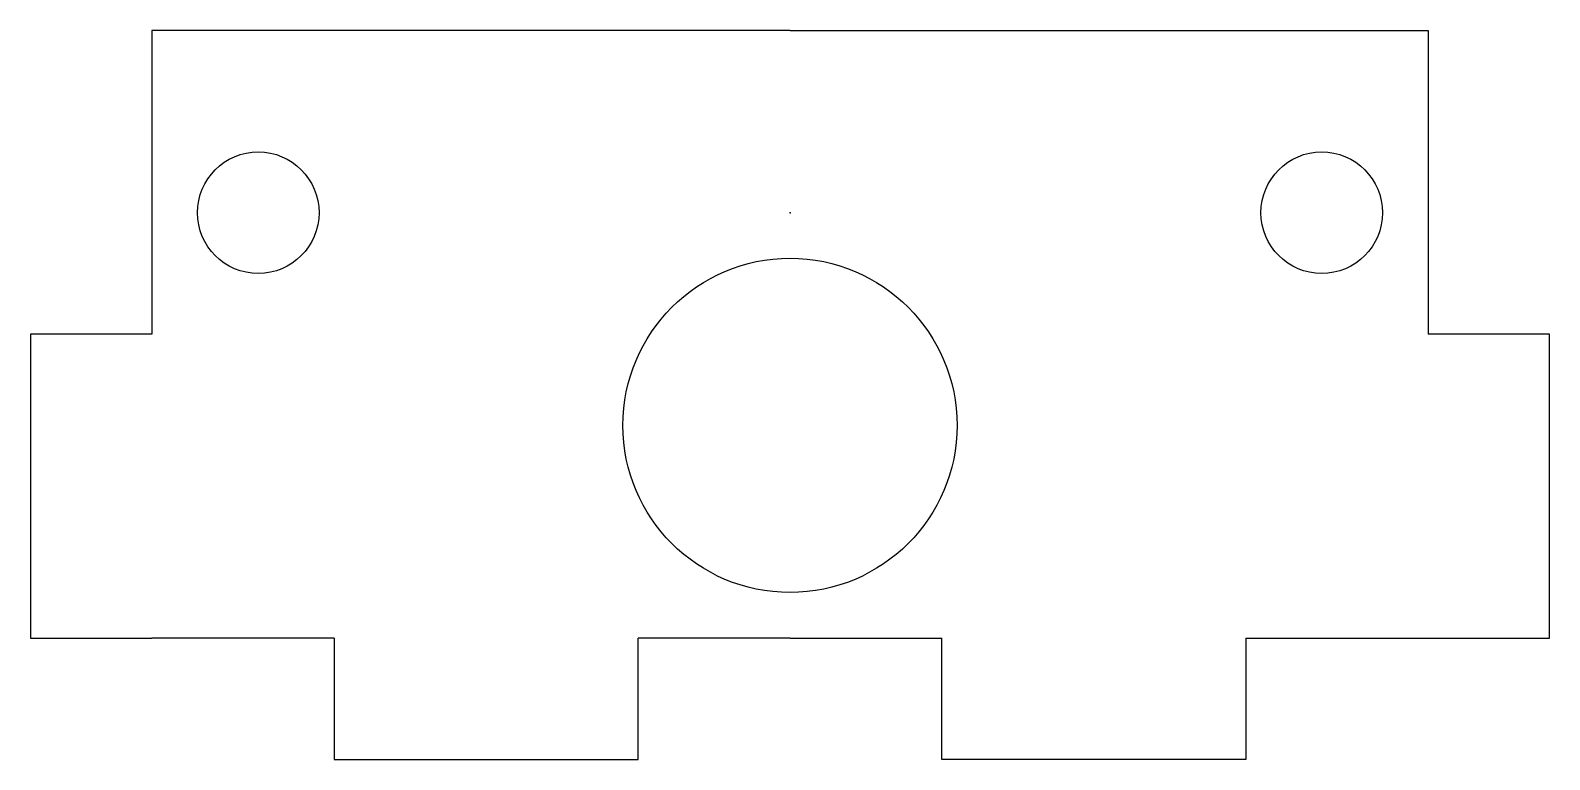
# Model space of a CAD drawing. Header units: millimetres. Extents: x -25 to 25, y -18 to 6.
import ezdxf

# ---------------------------------------------------------------- set-up
doc = ezdxf.new("R2010")
doc.units = ezdxf.units.MM
doc.header["$MEASUREMENT"] = 0
doc.layers.add('Head_TopPlateStepperLaser v2_Sketch1', color=7, linetype='Continuous')

msp = doc.modelspace()

# ---------------------------------------------------------------- linework, layer by layer
at = {"layer": 'Head_TopPlateStepperLaser v2_Sketch1'}
for p, q in [((0, 6), (-21, 6)), ((-21, 6), (-21, -4)), ((0, 6), (21, 6)), ((21, 6), (21, -4)), ((-21, -4), (-25, -4)), ((-25, -4), (-25, -14)), ((25, -4), (21, -4)), ((25, -14), (25, -4)), ((-25, -14), (-21, -14)), ((-15, -14), (-21, -14)), ((-15, -14), (-15, -18)), ((0, -14), (-5, -14)), ((-5, -18), (-5, -14)), ((0, -14), (5, -14)), ((5, -18), (5, -14)), ((15, -14), (21, -14)), ((15, -14), (15, -18)), ((21, -14), (25, -14)), ((-15, -18), (-5, -18)), ((15, -18), (5, -18))]:
    msp.add_line(p, q, dxfattribs=at)
for centre, radius in [((17.5, 0), 2), ((-17.5, 0), 2), ((0, -7), 5.5)]:
    msp.add_circle(centre, radius, dxfattribs=at)
msp.add_point((0, 0), dxfattribs=at)

doc.saveas('drawing.dxf')
